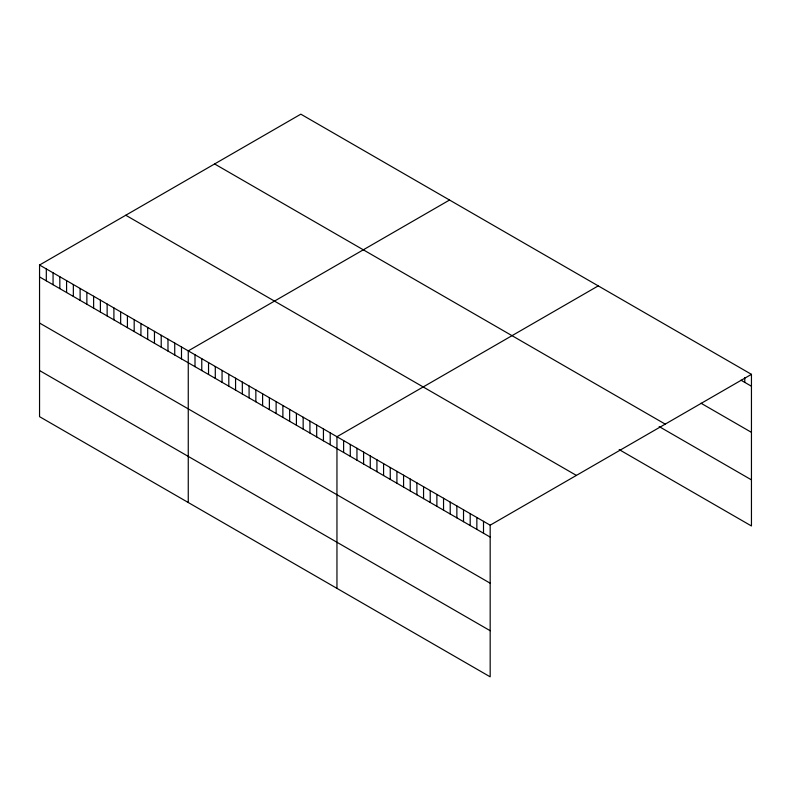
<?xml version="1.0" encoding="UTF-8"?>
<svg xmlns="http://www.w3.org/2000/svg" width="791" height="791" viewBox="0 0 791 791"><rect width="100%" height="100%" fill="white"/><g stroke="black" fill="none" stroke-linecap="round" stroke-linejoin="round"><path stroke-width="1.19" d="M39.55 265.025L490.173 525.184L490.173 676.829L39.55 416.659L39.55 265.025L300.827 114.171L751.45 374.341L751.45 525.975L619.175 449.604M449.535 200.034L188.258 350.878L188.258 502.512M598.243 285.887L336.956 436.731L336.956 588.366M490.173 525.184L751.45 374.341M740.979 380.194L751.45 386.235M701.014 403.232L751.45 432.351M214.608 163.955L665.231 424.124M659.14 426.567L751.45 479.86M125.769 215.241L576.392 475.411M39.55 276.919L490.173 537.079M39.55 323.035L490.173 583.194M39.55 370.544L490.173 630.714M744.786 377.633L744.786 382.389M483.509 521.338L483.509 533.233M476.854 517.492L476.854 529.387M470.19 513.646L470.19 525.54M463.526 509.8L463.526 521.694M456.862 505.953L456.862 517.848M450.208 502.117L450.208 514.012M443.543 498.271L443.543 510.165M436.879 494.424L436.879 506.319M430.225 490.578L430.225 502.473M423.561 486.732L423.561 498.627M416.897 482.886L416.897 494.78M410.232 479.039L410.232 490.934M403.578 475.193L403.578 487.088M396.914 471.347L396.914 483.242M390.25 467.501L390.25 479.395M383.586 463.655L383.586 475.549M376.931 459.808L376.931 471.703M370.267 455.962L370.267 467.857M363.603 452.116L363.603 464.01M356.949 448.27L356.949 460.164M350.284 444.423L350.284 456.318M343.62 440.577L343.62 452.472M330.203 432.825L330.203 444.72M323.44 428.93L323.44 440.824M316.687 425.024L316.687 436.919M309.924 421.119L309.924 433.013M303.161 417.223L303.161 429.118M296.407 413.317L296.407 425.212M289.644 409.412L289.644 421.306M282.881 405.516L282.881 417.411M276.128 401.61L276.128 413.505M269.365 397.705L269.365 409.6M262.612 393.809L262.612 405.704M255.849 389.904L255.849 401.798M249.086 385.998L249.086 397.893M242.333 382.093L242.333 393.987M235.57 378.197L235.57 390.092M228.807 374.291L228.807 386.186M222.053 370.386L222.053 382.28M215.29 366.49L215.29 378.385M208.537 362.585L208.537 374.479M201.774 358.679L201.774 370.574M195.011 354.783L195.011 366.678M181.495 346.972L181.495 358.867M174.732 343.076L174.732 354.971M167.979 339.171L167.979 351.066M161.216 335.265L161.216 347.16M154.463 331.37L154.463 343.264M147.699 327.464L147.699 339.359M140.936 323.559L140.936 335.453M134.183 319.653L134.183 331.548M127.42 315.757L127.42 327.652M120.657 311.852L120.657 323.746M113.904 307.946L113.904 319.841M107.141 304.051L107.141 315.945M100.388 300.145L100.388 312.04M93.625 296.239L93.625 308.134M86.862 292.344L86.862 304.238M80.109 288.438L80.109 300.333M73.345 284.533L73.345 296.427M66.582 280.637L66.582 292.532M59.829 276.731L59.829 288.626M53.066 272.826L53.066 284.72M46.313 268.93L46.313 280.825"/></g></svg>
